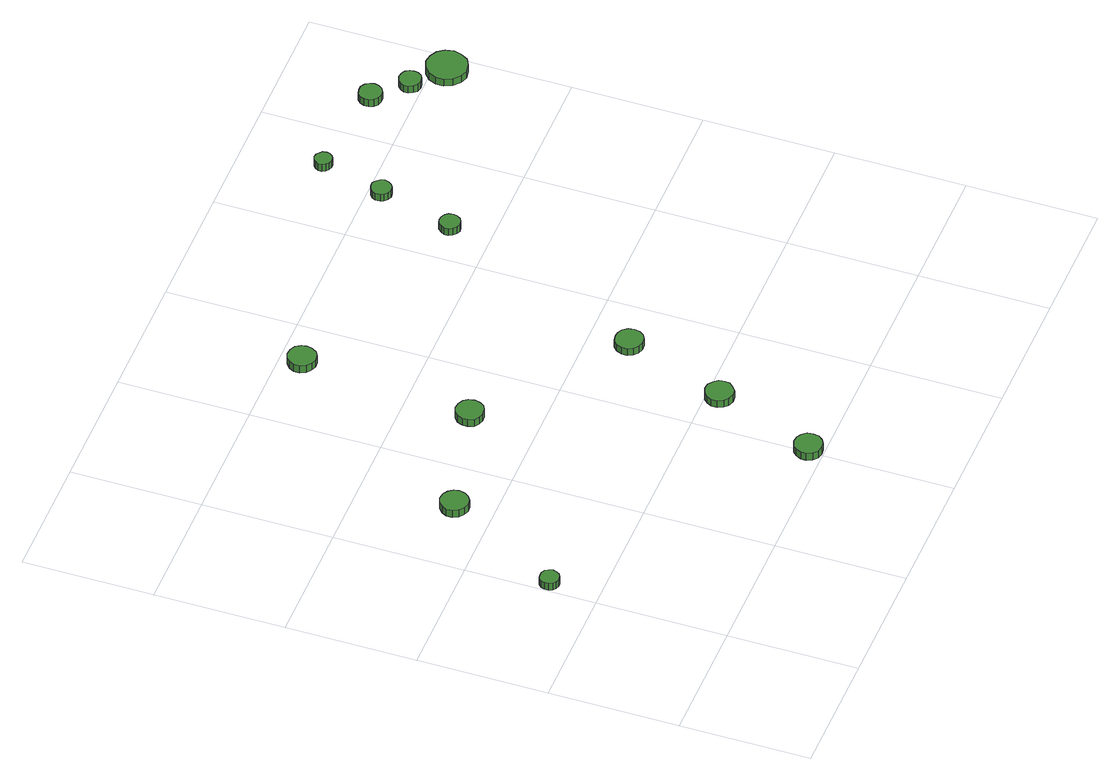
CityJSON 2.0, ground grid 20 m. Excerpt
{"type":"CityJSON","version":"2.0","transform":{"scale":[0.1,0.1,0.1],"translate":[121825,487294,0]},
"CityObjects":{
"tree1":{"type":"SolitaryVegetationObject","attributes":{"function":"something"},"geometry":[{"type":"MultiSurface","lod":"1","boundaries":[[[0,1,2,3,4,5,6,7,8,9,10,11,12,13,14]],[[15,16,17,18,19,20,21,22,23,24,25,26,27,28,29]],[[0,29,28,1]],[[1,28,27,2]],[[2,27,26,3]],[[3,26,25,4]],[[4,25,24,5]],[[5,24,23,6]],[[6,23,22,7]],[[7,22,21,8]],[[8,21,20,9]],[[9,20,19,10]],[[10,19,18,11]],[[11,18,17,12]],[[12,17,16,13]],[[13,16,15,14]],[[14,15,29,0]]]}]},
"tree2":{"type":"SolitaryVegetationObject","attributes":{"function":"something"},"geometry":[{"type":"MultiSurface","lod":"1","boundaries":[[[30,31,32,33,34,35,36,37,38,39,40,41,42,43,44]],[[45,46,47,48,49,50,51,52,53,54,55,56,57,58,59]],[[30,59,58,31]],[[31,58,57,32]],[[32,57,56,33]],[[33,56,55,34]],[[34,55,54,35]],[[35,54,53,36]],[[36,53,52,37]],[[37,52,51,38]],[[38,51,50,39]],[[39,50,49,40]],[[40,49,48,41]],[[41,48,47,42]],[[42,47,46,43]],[[43,46,45,44]],[[44,45,59,30]]]}]},
"tree3":{"type":"SolitaryVegetationObject","attributes":{"function":"something"},"geometry":[{"type":"MultiSurface","lod":"1","boundaries":[[[60,61,62,63,64,65,66,67,68,69,70,71,72,73,74]],[[75,76,77,78,79,80,81,82,83,84,85,86,87,88,89]],[[60,89,88,61]],[[61,88,87,62]],[[62,87,86,63]],[[63,86,85,64]],[[64,85,84,65]],[[65,84,83,66]],[[66,83,82,67]],[[67,82,81,68]],[[68,81,80,69]],[[69,80,79,70]],[[70,79,78,71]],[[71,78,77,72]],[[72,77,76,73]],[[73,76,75,74]],[[74,75,89,60]]]}]},
"tree4":{"type":"SolitaryVegetationObject","attributes":{"function":"something"},"geometry":[{"type":"MultiSurface","lod":"1","boundaries":[[[90,91,92,93,94,95,96,97,98,99,100,101,102,103,104]],[[105,106,107,108,109,110,111,112,113,114,115,116,117,118,119]],[[90,119,118,91]],[[91,118,117,92]],[[92,117,116,93]],[[93,116,115,94]],[[94,115,114,95]],[[95,114,113,96]],[[96,113,112,97]],[[97,112,111,98]],[[98,111,110,99]],[[99,110,109,100]],[[100,109,108,101]],[[101,108,107,102]],[[102,107,106,103]],[[103,106,105,104]],[[104,105,119,90]]]}]},
"tree5":{"type":"SolitaryVegetationObject","attributes":{"function":"something"},"geometry":[{"type":"MultiSurface","lod":"1","boundaries":[[[120,121,122,123,124,125,126,127,128,129,130,131,132,133,134]],[[135,136,137,138,139,140,141,142,143,144,145,146,147,148,149]],[[120,149,148,121]],[[121,148,147,122]],[[122,147,146,123]],[[123,146,145,124]],[[124,145,144,125]],[[125,144,143,126]],[[126,143,142,127]],[[127,142,141,128]],[[128,141,140,129]],[[129,140,139,130]],[[130,139,138,131]],[[131,138,137,132]],[[132,137,136,133]],[[133,136,135,134]],[[134,135,149,120]]]}]},
"tree6":{"type":"SolitaryVegetationObject","attributes":{"function":"something"},"geometry":[{"type":"MultiSurface","lod":"1","boundaries":[[[150,151,152,153,154,155,156,157,158,159,160,161,162,163,164]],[[165,166,167,168,169,170,171,172,173,174,175,176,177,178,179]],[[150,179,178,151]],[[151,178,177,152]],[[152,177,176,153]],[[153,176,175,154]],[[154,175,174,155]],[[155,174,173,156]],[[156,173,172,157]],[[157,172,171,158]],[[158,171,170,159]],[[159,170,169,160]],[[160,169,168,161]],[[161,168,167,162]],[[162,167,166,163]],[[163,166,165,164]],[[164,165,179,150]]]}]},
"tree7":{"type":"SolitaryVegetationObject","attributes":{"function":"something"},"geometry":[{"type":"MultiSurface","lod":"1","boundaries":[[[180,181,182,183,184,185,186,187,188,189,190,191,192,193,194]],[[195,196,197,198,199,200,201,202,203,204,205,206,207,208,209]],[[180,209,208,181]],[[181,208,207,182]],[[182,207,206,183]],[[183,206,205,184]],[[184,205,204,185]],[[185,204,203,186]],[[186,203,202,187]],[[187,202,201,188]],[[188,201,200,189]],[[189,200,199,190]],[[190,199,198,191]],[[191,198,197,192]],[[192,197,196,193]],[[193,196,195,194]],[[194,195,209,180]]]}]},
"tree8":{"type":"SolitaryVegetationObject","attributes":{"function":"something"},"geometry":[{"type":"MultiSurface","lod":"1","boundaries":[[[210,211,212,213,214,215,216,217,218,219,220,221,222,223,224]],[[225,226,227,228,229,230,231,232,233,234,235,236,237,238,239]],[[210,239,238,211]],[[211,238,237,212]],[[212,237,236,213]],[[213,236,235,214]],[[214,235,234,215]],[[215,234,233,216]],[[216,233,232,217]],[[217,232,231,218]],[[218,231,230,219]],[[219,230,229,220]],[[220,229,228,221]],[[221,228,227,222]],[[222,227,226,223]],[[223,226,225,224]],[[224,225,239,210]]]}]},
"tree9":{"type":"SolitaryVegetationObject","attributes":{"function":"something"},"geometry":[{"type":"MultiSurface","lod":"1","boundaries":[[[240,241,242,243,244,245,246,247,248,249,250,251,252,253,254]],[[255,256,257,258,259,260,261,262,263,264,265,266,267,268,269]],[[240,269,268,241]],[[241,268,267,242]],[[242,267,266,243]],[[243,266,265,244]],[[244,265,264,245]],[[245,264,263,246]],[[246,263,262,247]],[[247,262,261,248]],[[248,261,260,249]],[[249,260,259,250]],[[250,259,258,251]],[[251,258,257,252]],[[252,257,256,253]],[[253,256,255,254]],[[254,255,269,240]]]}]},
"tree10":{"type":"SolitaryVegetationObject","attributes":{"function":"something"},"geometry":[{"type":"MultiSurface","lod":"1","boundaries":[[[270,271,272,273,274,275,276,277,278,279,280,281,282,283,284]],[[285,286,287,288,289,290,291,292,293,294,295,296,297,298,299]],[[270,299,298,271]],[[271,298,297,272]],[[272,297,296,273]],[[273,296,295,274]],[[274,295,294,275]],[[275,294,293,276]],[[276,293,292,277]],[[277,292,291,278]],[[278,291,290,279]],[[279,290,289,280]],[[280,289,288,281]],[[281,288,287,282]],[[282,287,286,283]],[[283,286,285,284]],[[284,285,299,270]]]}]},
"tree11":{"type":"SolitaryVegetationObject","attributes":{"function":"something"},"geometry":[{"type":"MultiSurface","lod":"1","boundaries":[[[300,301,302,303,304,305,306,307,308,309,310,311,312,313,314]],[[315,316,317,318,319,320,321,322,323,324,325,326,327,328,329]],[[300,329,328,301]],[[301,328,327,302]],[[302,327,326,303]],[[303,326,325,304]],[[304,325,324,305]],[[305,324,323,306]],[[306,323,322,307]],[[307,322,321,308]],[[308,321,320,309]],[[309,320,319,310]],[[310,319,318,311]],[[311,318,317,312]],[[312,317,316,313]],[[313,316,315,314]],[[314,315,329,300]]]}]},
"tree12":{"type":"SolitaryVegetationObject","attributes":{"function":"something"},"geometry":[{"type":"MultiSurface","lod":"1","boundaries":[[[330,331,332,333,334,335,336,337,338,339,340,341,342,343,344]],[[345,346,347,348,349,350,351,352,353,354,355,356,357,358,359]],[[330,359,358,331]],[[331,358,357,332]],[[332,357,356,333]],[[333,356,355,334]],[[334,355,354,335]],[[335,354,353,336]],[[336,353,352,337]],[[337,352,351,338]],[[338,351,350,339]],[[339,350,349,340]],[[340,349,348,341]],[[341,348,347,342]],[[342,347,346,343]],[[343,346,345,344]],[[344,345,359,330]]]}]},
"tree13":{"type":"SolitaryVegetationObject","attributes":{"function":"something"},"geometry":[{"type":"MultiSurface","lod":"1","boundaries":[[[360,361,362,363,364,365,366,367,368,369,370,371,372,373,374]],[[375,376,377,378,379,380,381,382,383,384,385,386,387,388,389]],[[360,389,388,361]],[[361,388,387,362]],[[362,387,386,363]],[[363,386,385,364]],[[364,385,384,365]],[[365,384,383,366]],[[366,383,382,367]],[[367,382,381,368]],[[368,381,380,369]],[[369,380,379,370]],[[370,379,378,371]],[[371,378,377,372]],[[372,377,376,373]],[[373,376,375,374]],[[374,375,389,360]]]}]}
},
"vertices":[
[30,276,19],[28,282,19],[25,287,19],[19,290,19],[13,290,19],[8,289,19],[3,284,19],[1,279,19],[1,273,19],[3,267,19],[8,263,19],[13,261,19],[19,262,19],[25,265,19],[28,270,19],[28,270,6],[25,265,6],[19,262,6],[13,261,6],[8,263,6],[3,267,6],[1,273,6],[1,279,6],[3,284,6],[8,289,6],[13,290,6],[19,290,6],[25,287,6],[28,282,6],[30,276,6],
[138,458,21],[136,466,21],[131,473,21],[123,478,21],[114,479,21],[106,476,21],[99,470,21],[95,462,21],[95,453,21],[99,445,21],[106,439,21],[114,436,21],[123,437,21],[131,442,21],[136,449,21],[136,449,8],[131,442,8],[123,437,8],[114,436,8],[106,439,8],[99,445,8],[95,453,8],[95,462,8],[99,470,8],[106,476,8],[114,479,8],[123,478,8],[131,473,8],[136,466,8],[138,458,8],
[423,23,20],[422,32,20],[416,39,20],[409,43,20],[400,44,20],[391,41,20],[385,35,20],[381,27,20],[381,18,20],[385,10,20],[391,4,20],[400,2,20],[409,3,20],[416,7,20],[422,14,20],[422,14,7],[416,7,7],[409,3,7],[400,2,7],[391,4,7],[385,10,7],[381,18,7],[381,27,7],[385,35,7],[391,41,7],[400,44,7],[409,43,7],[416,39,7],[422,32,7],[423,23,7],
[324,502,20],[322,511,20],[317,518,20],[309,522,20],[300,523,20],[292,520,20],[285,514,20],[282,506,20],[282,498,20],[285,489,20],[292,484,20],[300,481,20],[309,482,20],[317,486,20],[322,493,20],[322,493,7],[317,486,7],[309,482,7],[300,481,7],[292,484,7],[285,489,7],[282,498,7],[282,506,7],[285,514,7],[292,520,7],[300,523,7],[309,522,7],[317,518,7],[322,511,7],[324,502,7],
[482,179,21],[481,188,21],[475,195,21],[468,200,21],[459,201,21],[450,198,21],[444,192,21],[440,184,21],[440,175,21],[444,167,21],[450,161,21],[459,158,21],[468,159,21],[475,164,21],[481,171,21],[481,171,8],[475,164,8],[468,159,8],[459,158,8],[450,161,8],[444,167,8],[440,175,8],[440,184,8],[444,192,8],[450,198,8],[459,201,8],[468,200,8],[475,195,8],[481,188,8],[482,179,8],
[347,766,21],[345,774,21],[340,782,21],[332,786,21],[323,787,21],[315,784,21],[308,778,21],[304,770,21],[304,761,21],[308,753,21],[315,747,21],[323,744,21],[332,745,21],[340,749,21],[345,757,21],[345,757,8],[340,749,8],[332,745,8],[323,744,8],[315,747,8],[308,753,8],[304,761,8],[304,770,8],[308,778,8],[315,784,8],[323,787,8],[332,786,8],[340,782,8],[345,774,8],[347,766,8],
[541,338,20],[539,347,20],[534,354,20],[527,358,20],[518,359,20],[509,357,20],[503,351,20],[499,342,20],[499,334,20],[503,326,20],[509,320,20],[518,317,20],[527,318,20],[534,322,20],[539,329,20],[539,329,7],[534,322,7],[527,318,7],[518,317,7],[509,320,7],[503,326,7],[499,334,7],[499,342,7],[503,351,7],[509,357,7],[518,359,7],[527,358,7],[534,354,7],[539,347,7],[541,338,7],
[678,663,20],[677,670,20],[673,675,20],[667,678,20],[661,679,20],[655,677,20],[650,672,20],[647,666,20],[647,660,20],[650,654,20],[655,649,20],[661,647,20],[667,648,20],[673,651,20],[677,657,20],[677,657,7],[673,651,7],[667,648,7],[661,647,7],[655,649,7],[650,654,7],[647,660,7],[647,666,7],[650,672,7],[655,677,7],[661,679,7],[667,678,7],[673,675,7],[677,670,7],[678,663,7],
[712,780,20],[710,786,20],[706,791,20],[701,795,20],[694,795,20],[688,793,20],[683,789,20],[681,783,20],[681,776,20],[683,771,20],[688,766,20],[694,764,20],[701,765,20],[706,768,20],[710,773,20],[710,773,7],[706,768,7],[701,765,7],[694,764,7],[688,766,7],[683,771,7],[681,776,7],[681,783,7],[683,789,7],[688,793,7],[694,795,7],[701,795,7],[706,791,7],[710,786,7],[712,780,7],
[736,877,22],[735,883,22],[731,887,22],[727,890,22],[721,891,22],[716,889,22],[712,885,22],[709,880,22],[709,875,22],[712,870,22],[716,866,22],[721,864,22],[727,865,22],[731,867,22],[735,872,22],[735,872,9],[731,867,9],[727,865,9],[721,864,9],[716,866,9],[712,870,9],[709,875,9],[709,880,9],[712,885,9],[716,889,9],[721,891,9],[727,890,9],[731,887,9],[735,883,9],[736,877,9],
[895,862,21],[893,869,21],[889,875,21],[882,879,21],[875,879,21],[868,877,21],[863,872,21],[860,866,21],[860,858,21],[863,852,21],[868,847,21],[875,845,21],[882,845,21],[889,849,21],[893,855,21],[893,855,8],[889,849,8],[882,845,8],[875,845,8],[868,847,8],[863,852,8],[860,858,8],[860,866,8],[863,872,8],[868,877,8],[875,879,8],[882,879,8],[889,875,8],[893,869,8],[895,862,8],
[943,819,17],[942,826,17],[938,832,17],[932,835,17],[925,836,17],[918,834,17],[913,829,17],[910,823,17],[910,816,17],[913,810,17],[918,805,17],[925,803,17],[932,804,17],[938,807,17],[942,813,17],[942,813,4],[938,807,4],[932,804,4],[925,803,4],[918,805,4],[913,810,4],[910,816,4],[910,823,4],[913,829,4],[918,834,4],[925,836,4],[932,835,4],[938,832,4],[942,826,4],[943,819,4],
[1000,779,19],[997,792,19],[990,802,19],[979,808,19],[966,810,19],[954,806,19],[944,797,19],[939,785,19],[939,773,19],[944,761,19],[954,752,19],[966,748,19],[979,750,19],[990,756,19],[997,767,19],[997,767,6],[990,756,6],[979,750,6],[966,748,6],[954,752,6],[944,761,6],[939,773,6],[939,785,6],[944,797,6],[954,806,6],[966,810,6],[979,808,6],[990,802,6],[997,792,6],[1000,779,6]
]}
